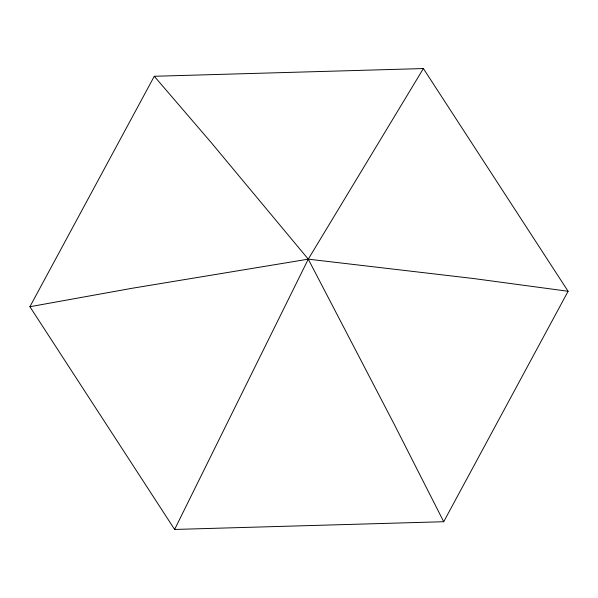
<?xml version="1.0" encoding="UTF-8"?>
<svg xmlns="http://www.w3.org/2000/svg" width="598" height="598" viewBox="0 0 598 598"><rect width="100%" height="100%" fill="white"/><g stroke="black" fill="none" stroke-linecap="round" stroke-linejoin="round"><path stroke-width="0.9" d="M174.616 529.447L308.269 259.158L423.384 68.553L568.1 291.278L443.716 521.725L174.616 529.447L29.9 306.722L154.284 76.275L423.384 68.553M29.9 306.722L132.016 288.288L308.269 259.158L473.25 278.496L568.1 291.278M154.284 76.275L210.877 142.182L308.269 259.158L394.388 424.602L443.716 521.725"/></g></svg>
